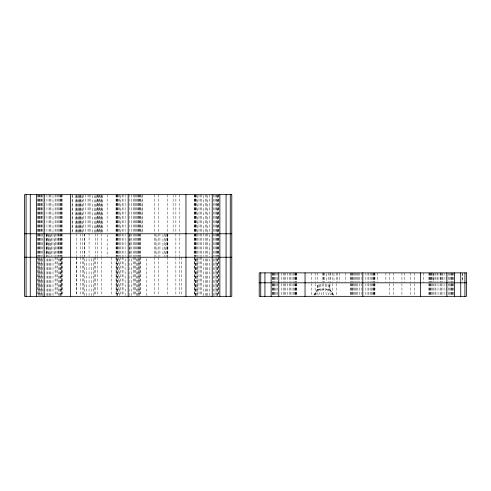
<?xml version="1.0" encoding="UTF-8"?>
<svg xmlns="http://www.w3.org/2000/svg" width="491" height="491" viewBox="0 0 491 491"><rect width="100%" height="100%" fill="white"/><g stroke="black" fill="none" stroke-linecap="round" stroke-linejoin="round"><path stroke-width="0.37" stroke-dasharray="2.46 1.84" d="M321.182 294.974L322.114 289.5L322.114 283.553M318.806 294.974L320.605 289.5L320.605 283.553M316.763 294.974L319.31 289.5L319.31 283.553M315.124 295.097L318.309 289.5L318.309 283.553M314.13 295.097L317.689 289.5L317.689 283.553M313.792 295.097L317.474 289.5L317.474 283.553M317.474 289.5L329.989 289.5L333.671 295.097M333.328 295.097L329.774 289.5L329.774 283.553M332.339 295.097L329.148 289.5L329.148 283.553M330.701 294.974L328.154 289.5L328.154 283.553M328.657 294.974L326.859 289.5L326.859 283.553M326.282 294.974L325.349 289.5L325.349 283.553M462.706 272.879L462.706 282.049M462.301 273.64L462.301 282.049M453.156 272.879L453.156 282.049M453.156 283.565L453.156 296.343M452.898 272.879L452.898 282.049M452.898 283.565L452.898 296.343M452.346 272.879L452.346 282.049M452.346 283.565L452.346 294.839M451.788 272.879L451.788 282.049M451.788 283.565L451.788 294.839M451.536 272.879L451.536 282.049M451.536 283.565L451.536 296.343M450.652 272.879L450.652 282.049M450.652 283.565L450.652 294.839M449.609 272.879L449.609 282.049M449.609 283.565L449.609 294.839M448.418 272.879L448.418 282.049M448.418 283.565L448.418 294.839M446.147 272.879L446.147 282.049M446.147 283.565L446.147 294.839M444.067 272.879L444.067 282.049M444.067 283.565L444.067 294.839M442.477 272.879L442.477 282.049M441.98 272.879L441.98 282.049M441.98 283.565L441.98 294.839M441.035 272.879L441.035 282.049M441.035 283.565L441.035 294.839M440.808 272.879L440.808 282.049M440.089 272.879L440.089 282.049M440.089 283.565L440.089 294.839M438.003 272.879L438.003 282.049M438.003 283.565L438.003 294.839M437.125 272.879L437.125 282.049M435.922 272.879L435.922 282.049M435.922 283.565L435.922 296.343M434.977 272.879L434.977 282.049M434.977 283.565L434.977 296.343M433.651 272.879L433.651 282.049M433.651 283.565L433.651 296.343M433.443 273.64L433.443 282.049M432.467 272.879L432.467 282.049M432.467 283.565L432.467 294.839M431.767 272.879L431.767 282.049M431.423 272.879L431.423 282.049M431.423 283.565L431.423 294.839M430.539 272.879L430.539 282.049M430.539 283.565L430.539 294.839M430.282 272.879L430.282 282.049M430.282 283.565L430.282 294.839M429.723 272.879L429.723 282.049M429.723 283.565L429.723 294.839M429.165 272.879L429.165 282.049M429.165 283.565L429.165 296.343M428.913 272.879L428.913 282.049M428.913 283.565L428.913 296.343M423.273 272.879L423.273 282.049M414.447 272.879L414.447 282.049M414.447 283.565L414.447 296.343M410.537 272.879L410.537 282.049M410.537 283.565L410.537 296.343M404.59 272.879L404.59 282.049M401.933 272.879L401.933 282.049M401.933 283.565L401.933 296.343M393.328 272.879L393.328 282.049M393.328 283.565L393.328 296.343M389.418 272.879L389.418 282.049M389.418 283.565L389.418 296.343M385.908 272.879L385.908 282.049M377.419 272.879L377.419 282.049M374.952 272.879L374.952 282.049M374.952 283.565L374.952 296.343M374.701 272.879L374.701 282.049M374.701 283.565L374.701 296.343M374.142 272.879L374.142 282.049M374.142 283.565L374.142 296.343M373.583 272.879L373.583 282.049M373.583 283.565L373.583 296.343M373.332 272.879L373.332 282.049M373.332 283.565L373.332 296.343M372.448 272.879L372.448 282.049M372.448 283.565L372.448 296.343M371.405 272.879L371.472 282.049M371.405 283.565L371.405 296.343M370.214 272.879L370.214 282.049M370.214 283.565L370.214 296.343M368.894 272.879L368.894 282.049M368.894 283.565L368.894 296.343M367.949 272.879L367.949 282.049M367.949 283.565L367.949 296.343M365.863 272.879L365.863 282.049M365.863 283.565L365.863 296.343M361.885 272.879L361.885 282.049M361.885 283.565L361.885 296.343M359.805 272.879L359.805 282.049M359.805 283.565L359.805 296.343M358.393 272.879L358.393 282.049M357.718 272.879L357.718 282.049M357.718 283.565L357.718 296.343M356.773 272.879L356.773 282.049M356.773 283.565L356.773 296.343M355.453 272.879L355.453 282.049M355.453 283.565L355.453 296.343M354.263 272.879L354.263 282.049M354.263 283.565L354.263 296.343M353.219 272.879L353.219 282.049M353.219 283.565L353.219 296.343M352.335 272.879L352.335 282.049M352.335 283.565L352.335 296.343M352.084 272.879L352.084 282.049M352.084 283.565L352.084 296.343M351.525 272.879L351.525 282.049M351.525 283.565L351.525 296.343M350.967 272.879L350.967 282.049M350.967 283.565L350.967 296.343M350.709 272.879L350.709 282.049M350.709 283.565L350.709 296.343M345.314 272.879L345.314 282.049M339.373 272.879L339.373 282.049M337.691 272.879L337.691 282.049M336.243 272.879L336.243 282.049M336.243 283.565L336.243 296.343M333.997 273.64L333.997 282.049M332.333 272.879L332.333 282.049M332.333 283.565L332.333 296.343M330.302 272.879L330.302 282.049M329.989 272.879L329.989 282.049M329.989 283.553L329.989 289.5M328.62 272.879L328.62 282.049M326.337 273.64L326.337 282.049M324.471 272.879L324.471 282.049M323.729 272.879L323.729 282.049M323.729 283.553L323.729 296.343M323.213 272.879L323.213 282.049M322.753 272.879L322.753 282.049M317.474 272.879L317.474 282.049M315.13 272.879L315.13 282.049M315.13 283.565L315.13 296.343M311.22 272.879L311.22 282.049M311.22 283.565L311.22 296.343M296.754 272.879L296.754 282.049M296.754 283.565L296.754 296.343M296.496 272.879L296.496 282.049M296.496 283.565L296.496 296.343M295.944 272.879L295.944 282.049M295.944 283.565L295.944 296.343M295.386 272.879L295.386 282.049M295.386 283.565L295.386 296.343M295.134 272.879L295.134 282.049M295.134 283.565L295.134 294.839M294.25 272.879L294.25 282.049M294.25 283.565L294.25 296.343M293.201 272.879L293.201 282.049M293.201 283.565L293.201 296.343M292.016 272.879L292.016 282.049M292.016 283.565L292.016 296.343M290.697 272.879L290.697 282.049M290.697 283.565L290.697 296.343M289.745 272.879L289.745 282.049M289.745 283.565L289.745 296.343M287.665 272.879L287.665 282.049M287.665 283.565L287.665 296.343M285.578 272.879L285.578 282.049M285.578 283.565L285.578 296.343M284.633 272.879L284.633 282.049M284.633 283.565L284.633 296.343M283.681 272.879L283.681 282.049M283.681 283.565L283.681 296.343M281.601 272.879L281.601 282.049M281.601 283.565L281.601 296.343M277.249 272.879L277.249 282.049M277.249 283.565L277.249 294.839M276.059 272.879L276.059 282.049M276.059 283.565L276.059 294.839M275.015 272.879L275.015 282.049M275.015 283.565L275.015 294.839M274.138 272.879L274.138 282.049M274.138 283.565L274.138 294.839M273.88 272.879L273.88 282.049M273.88 283.565L273.88 294.839M273.321 272.879L273.321 282.049M273.321 283.565L273.321 294.839M272.763 272.879L272.763 282.049M272.763 283.565L272.763 296.343M272.511 272.879L272.511 282.049M272.511 283.565L272.511 296.343M218.489 194.657L218.489 232.231M218.489 233.765L218.489 256.474M218.489 257.235L218.489 295.576M218.237 194.657L218.237 232.231M218.237 233.765L218.237 256.474M218.237 257.235L218.237 295.576M217.679 195.424L217.679 232.231M217.679 233.765L217.679 256.474M217.679 258.769L217.679 295.576M217.126 194.657L217.126 232.231M217.126 233.765L217.126 256.474M217.126 258.769L217.126 295.576M216.869 194.657L216.869 232.231M216.869 233.765L216.869 256.474M216.869 258.769L216.869 295.576M215.985 194.657L215.985 232.231M215.985 233.765L215.985 256.474M215.985 257.235L215.985 295.576M214.941 194.657L214.941 232.231M214.941 233.765L214.941 256.474M214.941 258.769L214.941 295.576M213.751 194.657L213.751 232.231M213.751 233.765L213.751 256.474M213.751 258.769L213.751 295.576M209.399 194.657L209.399 232.231M209.399 234.526L209.399 256.474M209.399 258.769L209.399 295.576M207.319 195.424L207.319 232.231M207.319 233.765L207.319 256.474M207.319 258.769L207.319 295.576M206.367 194.657L206.367 232.231M206.367 233.765L206.367 256.474M206.367 258.769L206.367 295.576M205.422 194.657L205.422 232.231M205.422 233.765L205.422 256.474M205.422 258.769L205.422 295.576M203.342 195.424L203.342 232.231M203.342 233.765L203.342 256.474M203.342 258.769L203.342 295.576M201.261 194.657L201.261 232.231M201.261 233.765L201.261 256.474M201.261 257.235L201.261 295.576M200.31 194.657L200.31 232.231M200.31 233.765L200.31 256.474M200.31 257.235L200.31 295.576M198.99 194.657L198.99 232.231M198.99 233.765L198.99 256.474M198.99 257.235L198.99 295.576M197.799 195.424L197.799 232.231M197.799 233.765L197.799 256.474M197.799 258.769L197.799 295.576M197.1 257.235L197.1 295.576M196.756 194.657L196.756 232.231M196.756 233.765L196.756 256.474M196.756 258.769L196.756 295.576M195.872 194.657L195.872 232.231M195.872 233.765L195.872 256.474M195.872 258.769L195.872 295.576M195.621 194.657L195.621 232.231M195.621 233.765L195.621 256.474M195.621 258.769L195.621 295.576M195.062 194.657L195.062 232.231M195.062 233.765L195.062 256.474M195.062 258.769L195.062 295.576M194.504 194.657L194.504 232.231M194.504 233.765L194.504 256.474M194.504 257.235L194.504 295.576M194.246 194.657L194.246 232.231M194.246 233.765L194.246 256.474M194.246 257.235L194.246 295.576M181.197 257.235L181.197 295.576M179.78 194.657L179.78 232.231M179.78 233.765L179.78 256.474M179.78 257.235L179.78 295.576M175.87 194.657L175.87 232.231M175.87 233.765L175.87 256.474M175.87 257.235L175.87 295.576M173.133 194.657L173.133 232.231M167.854 233.765L167.854 256.474M167.578 234.526L167.578 256.474M167.271 194.657L167.271 232.231M167.271 233.765L167.271 256.474M167.271 257.235L167.271 295.576M166.823 233.765L166.823 256.474M165.706 234.526L165.706 256.474M164.338 233.765L164.338 256.474M162.963 234.526L162.963 256.474M159.937 233.765L159.937 256.474M158.667 194.657L158.667 232.231M158.667 233.765L158.667 256.474M158.667 257.235L158.667 295.576M156.917 234.526L156.917 256.474M155.543 233.765L155.543 256.474M154.757 194.657L154.757 232.231M154.757 233.765L154.757 256.474M154.757 257.235L154.757 295.576M146.214 258.769L146.214 295.576M142.194 194.657L142.194 232.231M141.948 195.424L141.948 232.231M140.291 194.657L140.291 232.231M140.291 233.765L140.291 256.474M140.291 257.235L140.291 295.576M140.033 194.657L140.033 232.231M140.033 233.765L140.033 256.474M140.033 257.235L140.033 295.576M139.481 194.657L139.481 232.231M139.481 233.765L139.481 256.474M139.481 258.769L139.481 295.576M138.922 194.657L138.922 232.231M138.922 233.765L138.922 256.474M138.922 257.235L138.922 295.576M138.671 194.657L138.671 232.231M138.671 233.765L138.671 256.474M138.671 258.769L138.671 295.576M137.787 194.657L137.787 232.231M137.787 233.765L137.787 256.474M137.787 258.769L137.787 295.576M136.737 194.657L136.737 232.231M136.737 233.765L136.737 256.474M136.737 258.769L136.737 295.576M135.553 194.657L135.553 232.231M135.553 233.765L135.553 256.474M135.553 257.235L135.553 295.576M134.233 194.657L134.233 232.231M134.233 233.765L134.233 256.474M134.233 257.235L134.233 295.576M133.282 194.657L133.282 232.231M133.282 233.765L133.282 256.474M133.282 257.235L133.282 295.576M131.201 194.657L131.201 232.231M131.201 233.765L131.201 256.474M131.201 258.769L131.201 295.576M130.097 233.765L130.097 256.474M129.851 234.526L129.851 256.474M129.115 194.657L129.115 232.231M129.115 233.765L129.115 256.474M129.115 258.769L129.115 295.576M125.137 194.657L125.137 232.231M125.137 233.765L125.137 256.474M125.137 258.769L125.137 295.576M123.057 194.657L123.057 232.231M123.057 233.765L123.057 256.474M123.057 257.235L123.057 295.576M122.112 194.657L122.112 232.231M122.112 233.765L122.112 256.474M122.112 257.235L122.112 295.576M120.786 195.424L120.786 232.231M120.786 233.765L120.786 256.474M120.786 257.235L120.786 295.576M119.601 194.657L119.601 232.231M119.601 233.765L119.601 256.474M119.601 258.769L119.601 295.576M118.552 194.657L118.552 232.231M118.552 233.765L118.552 256.474M118.552 257.235L118.552 295.576M117.674 194.657L117.674 232.231M117.674 233.765L117.674 256.474M117.674 258.769L117.674 295.576M117.417 194.657L117.417 232.231M117.417 233.765L117.417 256.474M117.417 258.769L117.417 295.576M116.858 194.657L116.858 232.231M116.858 233.765L116.858 256.474M116.858 258.769L116.858 295.576M116.299 194.657L116.299 232.231M116.299 233.765L116.299 256.474M116.299 257.235L116.299 295.576M116.048 194.657L116.048 232.231M116.048 233.765L116.048 256.474M116.048 257.235L116.048 295.576M111.224 257.235L111.224 295.576M107.155 194.657L107.155 232.231M107.155 234.526L107.155 256.474M102.386 195.424L102.386 232.231M101.864 195.424L101.864 232.231M101.582 194.657L101.582 232.231M101.582 233.765L101.582 256.474M101.582 257.235L101.582 295.576M100.723 195.424L100.723 233.765M99.575 194.657L99.575 233.765M99.059 194.657L99.059 232.231M98.538 195.424L98.538 232.231M97.672 194.657L97.672 232.231M97.672 233.765L97.672 256.474M97.672 257.235L97.672 295.576M97.39 194.657L97.39 232.231M96.248 195.424L96.248 233.765M95.727 195.424L95.727 232.231M95.322 233.765L95.322 256.474M95.322 257.235L95.322 295.576M94.831 257.235L94.831 295.576M94.683 195.424L94.689 233.765M93.493 258.769L93.493 295.576M92.394 195.424L92.4 232.231M91.504 258.769L91.504 295.576M90.111 194.657L90.111 232.231M89.067 194.657L89.067 256.474M89.067 258.769L89.067 295.576M88.024 194.657L88.024 233.765M86.631 258.769L86.631 295.576M85.735 194.657L85.735 233.765M84.642 258.769L84.642 295.576M84.458 233.765L84.458 256.474M84.213 233.765L84.213 256.474M83.452 194.657L83.445 232.231M83.304 257.235L83.304 295.576M82.813 233.765L82.813 256.474M82.813 257.235L82.813 295.576M82.408 195.424L82.408 233.765M81.887 195.424L81.887 232.231M80.745 195.424L80.745 232.231M80.463 194.657L80.463 232.231M80.463 233.765L80.463 256.474M80.463 257.235L80.463 295.576M79.597 195.424L79.597 233.765M79.076 194.657L79.076 232.231M78.56 195.424L78.56 233.765M77.412 195.424L77.412 233.765M76.553 194.657L76.553 232.231M76.553 233.765L76.553 256.474M76.553 257.235L76.553 295.576M76.308 257.235L76.308 295.576M76.271 195.424L76.271 232.231M75.749 195.424L75.749 232.231M72.361 194.657L72.361 232.231M72.116 195.424L72.116 232.231M62.087 194.657L62.087 232.231M62.087 233.765L62.087 256.474M62.087 257.235L62.087 295.576M61.989 257.235L61.989 295.576M61.835 194.657L61.835 232.231M61.835 233.765L61.835 256.474M61.835 257.235L61.835 295.576M61.277 194.657L61.277 232.231M61.277 233.765L61.277 256.474M61.277 258.769L61.277 295.576M60.718 194.657L60.718 232.231M60.718 233.765L60.718 256.474M60.718 258.769L60.718 295.576M60.467 194.657L60.467 232.231M60.467 233.765L60.467 256.474M60.467 258.769L60.467 295.576M59.583 194.657L59.583 232.231M59.583 233.765L59.583 256.474M59.583 258.769L59.583 295.576M58.767 233.765L58.767 256.474M58.539 194.657L58.539 232.231M58.539 233.765L58.539 256.474M58.539 258.769L58.539 295.576M57.349 194.657L57.349 232.231M57.349 233.765L57.392 256.474M57.349 257.235L57.349 295.576M56.029 194.657L56.029 232.231M56.029 233.765L56.029 256.474M56.029 257.235L56.029 295.576M55.084 194.657L55.084 232.231M55.084 233.765L55.084 256.474M55.084 257.235L55.084 295.576M54.366 234.526L54.366 256.474M52.997 195.424L52.997 232.231M52.997 233.765L52.997 256.474M52.997 258.769L52.997 295.576M51.34 233.765L51.34 256.474M50.917 194.657L50.917 232.231M50.917 234.526L50.917 256.474M50.917 258.769L50.917 295.576M49.965 194.657L49.965 232.231M49.965 234.526L49.965 256.474M49.965 258.769L49.965 295.576M49.02 194.657L49.02 232.231M49.02 233.765L49.02 256.474M49.02 258.769L49.02 295.576M48.597 234.526L48.597 256.474M47.676 258.769L47.676 295.576M47.48 233.765L47.48 256.474M46.94 194.657L46.94 232.231M46.94 233.765L46.94 256.474M46.94 258.769L46.94 295.576M46.725 233.765L46.725 256.474M46.449 234.526L46.449 256.474M44.853 194.657L44.853 232.231M44.853 233.765L44.853 256.474M44.853 258.769L44.853 295.576M42.588 194.657L42.588 232.231M42.588 233.765L42.588 256.474M42.588 258.769L42.588 295.576M41.397 194.657L41.397 232.231M41.397 233.765L41.397 256.474M41.397 258.769L41.397 295.576M41.17 194.657L41.17 232.231M41.17 257.235L41.17 295.576M40.354 194.657L40.354 232.231M40.354 233.765L40.354 256.474M40.354 258.769L40.354 295.576M39.47 194.657L39.47 232.231M39.47 233.765L39.47 256.474M39.47 258.769L39.47 295.576M39.219 194.657L39.219 232.231M39.219 233.765L39.219 256.474M39.219 257.235L39.219 295.576M38.66 194.657L38.66 232.231M38.66 233.765L38.66 256.474M38.66 258.769L38.66 295.576M38.102 194.657L38.102 232.231M38.102 233.765L38.102 256.474M38.102 257.235L38.102 295.576M37.844 194.657L37.844 232.231M37.844 233.765L37.844 256.474M37.844 257.235L37.844 295.576"/><path stroke-width="0.74" d="M24.55 233.765L231.789 233.765M24.55 257.235L231.789 257.235M259.211 282.81L466.45 282.81M464.916 272.879L464.916 296.343M460.736 272.879L460.736 296.343M454.525 272.879L454.525 296.343M446.896 272.879L446.896 296.343M420.627 272.879L420.627 296.343M362.831 272.879L362.831 296.343M305.04 272.879L305.04 296.343M278.765 272.879L278.765 296.343M271.142 272.879L271.142 296.343M264.931 272.879L264.931 296.343M260.746 272.879L260.746 296.343M230.254 194.657L230.254 296.343M226.075 194.657L226.075 296.343M219.858 194.657L219.858 296.343M212.229 194.657L212.229 296.343M185.96 194.657L185.96 296.343M128.169 194.657L128.169 296.343M70.373 194.657L70.373 296.343M44.104 194.657L44.104 296.343M36.481 194.657L36.481 296.343M30.264 194.657L30.264 296.343M26.084 194.657L26.084 296.343M231.789 194.657L24.55 194.657L24.55 296.343L231.789 296.343L231.789 194.657M466.45 272.879L259.211 272.879L259.217 296.343L466.45 296.343L466.45 272.879"/></g></svg>
